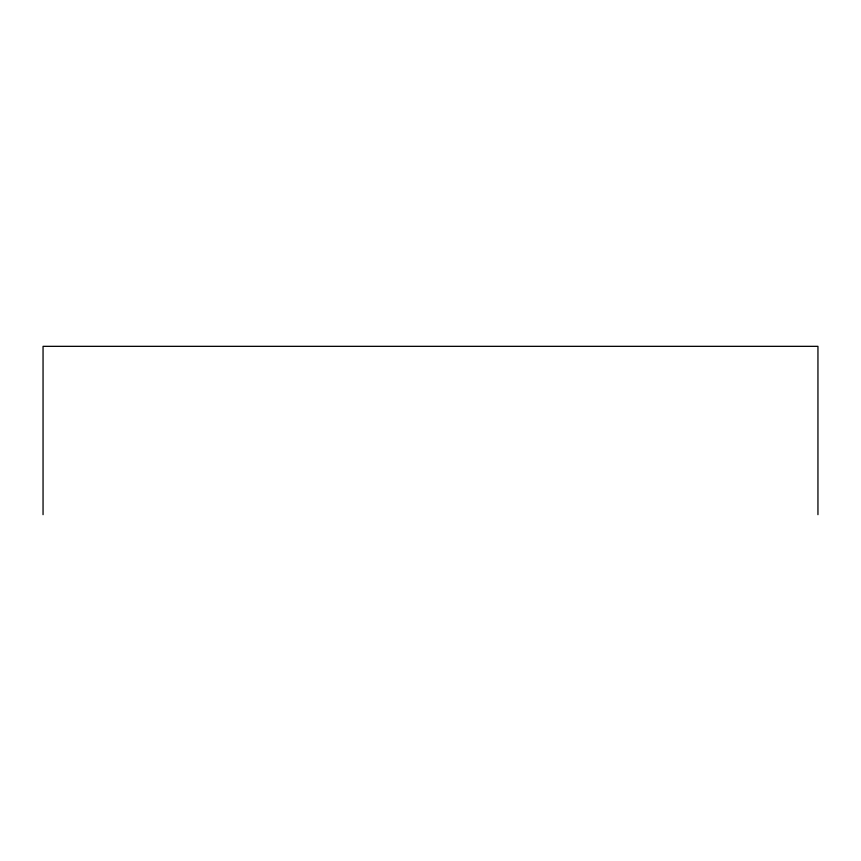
<?xml version="1.0" encoding="UTF-8"?>
<svg xmlns="http://www.w3.org/2000/svg" width="861" height="861" viewBox="0 0 861 861"><rect width="100%" height="100%" fill="white"/><g stroke="black" fill="none" stroke-linecap="round" stroke-linejoin="round"><path stroke-width="1.29" d="M817.95 514.663L817.95 346.337L43.05 346.337L43.05 514.663"/></g></svg>
